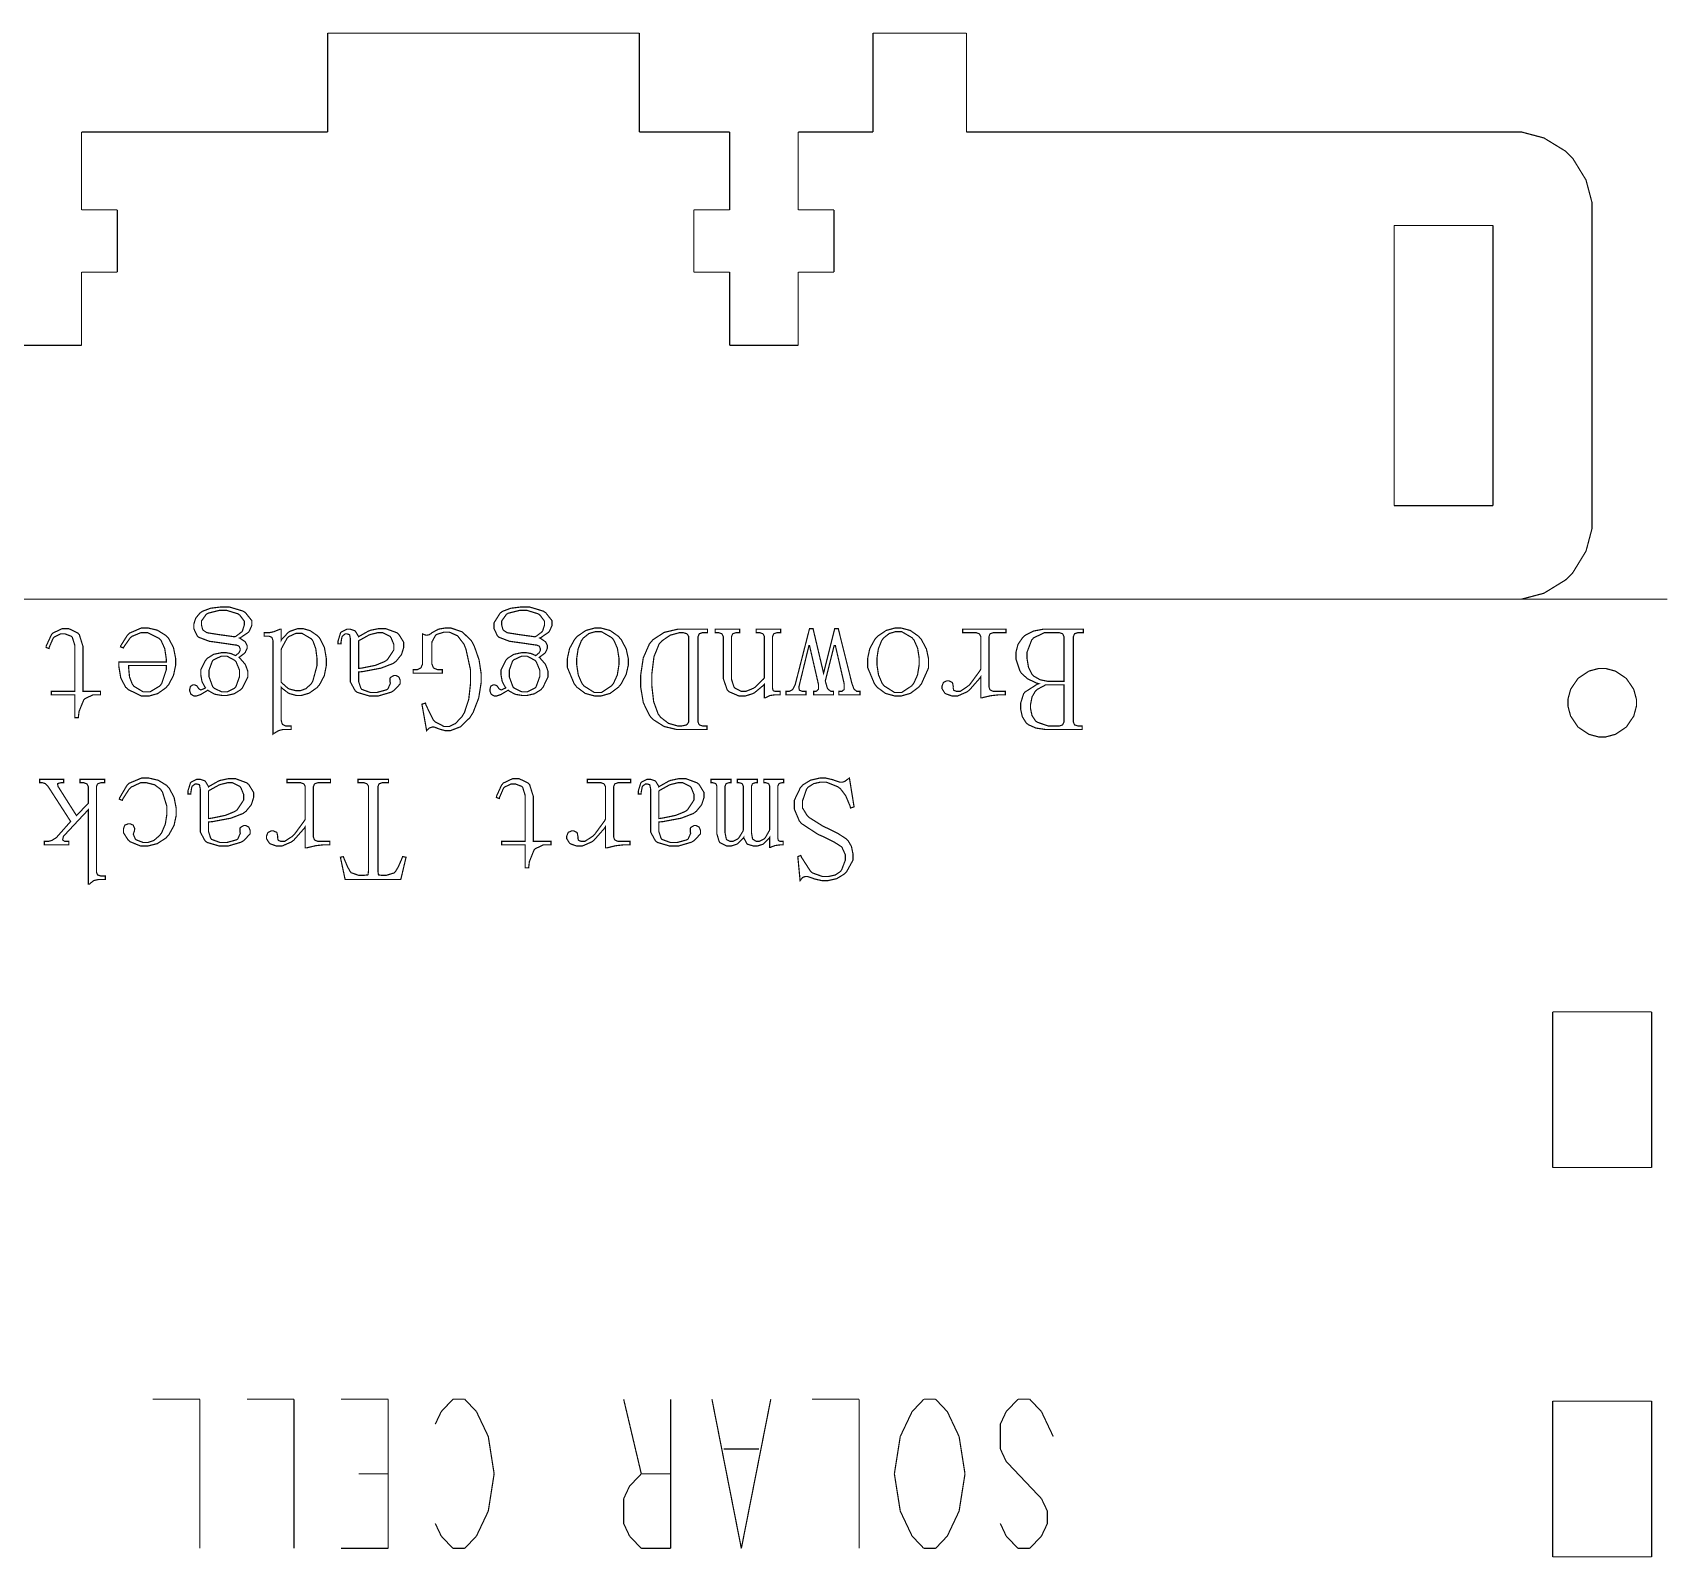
# Model space of a CAD drawing. Extents: x 8 to 23.9, y 9.7 to 18.3.
# Drawn here: x 12.069 to 16.181, y 14.494 to 18.349 of the extents above; entities that cross this region are included whole.
import ezdxf

# ---------------------------------------------------------------- set-up
doc = ezdxf.new("R2010")
doc.units = 0
doc.layers.get('0').update_dxf_attribs({"linetype": 'CONTINUOUS'})

msp = doc.modelspace()

# ---------------------------------------------------------------- linework, layer by layer
at = {"color": 0, "const_width": 0.003}
for points in [[(12.8152, 18.0976), (12.8152, 18.3476)], [(12.8152, 18.3476), (13.6026, 18.3476)], [(13.6026, 18.0976), (13.6026, 18.3476)], [(14.1932, 18.0976), (14.1932, 18.3476)], [(14.1932, 18.3476), (14.4294, 18.3476)], [(14.4294, 18.0976), (14.4294, 18.3476)], [(12.1932, 18.0976), (12.1932, 17.9008)], [(12.8152, 18.0976), (12.1932, 18.0976)], [(13.831, 18.0976), (13.6026, 18.0976)], [(13.831, 18.0976), (13.831, 17.9008)], [(14.0042, 18.0976), (14.0042, 17.9008)], [(14.1932, 18.0976), (14.0042, 18.0976)], [(15.8133, 18.0976), (14.4294, 18.0976)], [(16.0101, 17.9008), (16.0101, 17.9196), (15.995, 17.9763), (15.9617, 18.0307), (15.9524, 18.04), (15.9432, 18.0492), (15.8886, 18.0826), (15.8321, 18.0976), (15.8132, 18.0976)], [(12.1932, 17.9008), (12.2838, 17.9008)], [(12.2838, 17.9008), (12.2838, 17.7433)], [(13.7404, 17.9008), (13.7404, 17.7433)], [(13.831, 17.9008), (13.7404, 17.9008)], [(14.0947, 17.9008), (14.0042, 17.9008)], [(14.0947, 17.9008), (14.0947, 17.7433)], [(16.0101, 17.1133), (16.0101, 17.9008)], [(15.5101, 17.1528), (15.5101, 17.8614)], [(15.7601, 17.8614), (15.5101, 17.8614)], [(15.7601, 17.1528), (15.7601, 17.8614)], [(12.1932, 17.7433), (12.1932, 17.5583)], [(12.1932, 17.7433), (12.2838, 17.7433)], [(13.831, 17.7433), (13.7404, 17.7433)], [(13.831, 17.7433), (13.831, 17.5583)], [(14.0042, 17.7433), (14.0042, 17.5583)], [(14.0947, 17.7433), (14.0042, 17.7433)], [(12.02, 17.5583), (12.1932, 17.5583)], [(14.0042, 17.5583), (13.831, 17.5583)], [(15.5101, 17.1528), (15.7601, 17.1528)], [(15.8133, 16.9165), (15.8321, 16.9165), (15.8886, 16.9315), (15.9432, 16.965), (15.9525, 16.9742), (15.9617, 16.9835), (15.9951, 17.0381), (16.0101, 17.0946), (16.0101, 17.1133)], [(16.2003, 16.9165), (9.5861, 16.9165)], [(15.911, 15.8732), (15.911, 15.4796)], [(16.161, 15.8732), (15.911, 15.8732)], [(16.161, 15.8732), (16.161, 15.4796)], [(15.911, 15.4796), (16.161, 15.4796)], [(15.911, 14.4953), (15.911, 14.889)], [(16.161, 14.889), (15.911, 14.889)], [(16.161, 14.4953), (16.161, 14.889)], [(15.911, 14.4953), (16.161, 14.4953)]]:
    msp.add_lwpolyline(points, dxfattribs=at)
at = {"color": 250, "const_width": 0.003}
for points in [[(12.5472, 16.8058), (12.5446, 16.8061), (12.5218, 16.8093), (12.5199, 16.8096), (12.5161, 16.81), (12.4889, 16.8204), (12.4872, 16.8221), (12.4855, 16.8236), (12.4768, 16.8419), (12.4768, 16.8479), (12.4768, 16.8531), (12.4814, 16.8681), (12.4923, 16.8814), (12.4954, 16.8835), (12.4984, 16.8858), (12.5193, 16.8936), (12.5453, 16.8968), (12.5539, 16.8968), (12.5665, 16.8968), (12.6011, 16.8864), (12.6043, 16.8843), (12.6075, 16.8822), (12.6235, 16.8621), (12.6235, 16.8554), (12.6235, 16.8503), (12.6173, 16.8364), (12.6162, 16.8346), (12.6149, 16.8329), (12.5952, 16.8194), (12.5924, 16.8183), (12.5939, 16.8176), (12.6056, 16.8096), (12.6066, 16.8087), (12.6074, 16.8079), (12.6117, 16.7992), (12.6117, 16.7961), (12.6117, 16.7924), (12.6067, 16.7818), (12.6057, 16.7806), (12.6048, 16.7796), (12.5924, 16.7703), (12.591, 16.7694), (12.5924, 16.7683), (12.6054, 16.7535), (12.6066, 16.7517), (12.6076, 16.75), (12.6132, 16.7346), (12.6132, 16.7294), (12.6132, 16.7197), (12.6002, 16.6931), (12.5976, 16.6903), (12.595, 16.6874), (12.5789, 16.6774), (12.5602, 16.6731), (12.5539, 16.6731), (12.5482, 16.6731), (12.5328, 16.6756), (12.5309, 16.6761), (12.529, 16.6765), (12.5136, 16.6853), (12.5124, 16.6865), (12.5106, 16.6853), (12.4952, 16.6761), (12.4939, 16.6754), (12.4926, 16.6749), (12.483, 16.6717), (12.4798, 16.6717), (12.4772, 16.6717), (12.4699, 16.676), (12.4695, 16.6768), (12.469, 16.6778), (12.4665, 16.6843), (12.4665, 16.6865), (12.4665, 16.6889), (12.4683, 16.6956), (12.4687, 16.6961), (12.4691, 16.6968), (12.4749, 16.6999), (12.4768, 16.6999), (12.4787, 16.6999), (12.4838, 16.6979), (12.4843, 16.6976), (12.4847, 16.6972), (12.4884, 16.6917), (12.4887, 16.691), (12.4889, 16.6903), (12.4945, 16.6871), (12.4954, 16.6872), (12.4962, 16.6874), (12.5055, 16.6917), (12.5065, 16.6924), (12.5055, 16.6935), (12.4981, 16.7069), (12.4976, 16.7088), (12.4971, 16.7104), (12.4946, 16.7247), (12.4946, 16.7294), (12.4946, 16.7382), (12.5063, 16.7614), (12.5087, 16.7643), (12.5111, 16.7671), (12.527, 16.7771), (12.5472, 16.7813), (12.5539, 16.7813), (12.558, 16.7813), (12.569, 16.7794), (12.5703, 16.779), (12.5715, 16.7787), (12.5813, 16.7744), (12.5821, 16.7739), (12.5831, 16.7744), (12.5904, 16.7806), (12.591, 16.7813), (12.5915, 16.7821), (12.594, 16.7871), (12.594, 16.7888), (12.594, 16.791), (12.5915, 16.7971), (12.591, 16.7976), (12.5904, 16.7981), (12.5842, 16.8006), (12.5821, 16.8006), (12.5788, 16.8011), (12.5497, 16.8054), (12.5472, 16.8058)], [(13.3059, 16.8058), (13.3033, 16.8061), (13.2805, 16.8093), (13.2785, 16.8096), (13.2748, 16.81), (13.2476, 16.8204), (13.2459, 16.8221), (13.2442, 16.8236), (13.2356, 16.8419), (13.2356, 16.8479), (13.2356, 16.8569), (13.251, 16.8814), (13.2541, 16.8835), (13.2571, 16.8858), (13.2779, 16.8936), (13.3039, 16.8968), (13.3126, 16.8968), (13.3252, 16.8968), (13.3597, 16.8864), (13.363, 16.8843), (13.3662, 16.8822), (13.3822, 16.8621), (13.3822, 16.8554), (13.3822, 16.8503), (13.376, 16.8364), (13.3748, 16.8346), (13.3736, 16.8329), (13.3538, 16.8194), (13.3511, 16.8183), (13.3526, 16.8176), (13.3644, 16.8096), (13.3652, 16.8087), (13.366, 16.8079), (13.3704, 16.7992), (13.3704, 16.7961), (13.3704, 16.7924), (13.3655, 16.7818), (13.3645, 16.7806), (13.3635, 16.7796), (13.3511, 16.7703), (13.3497, 16.7694), (13.3511, 16.7683), (13.3641, 16.7535), (13.3652, 16.7517), (13.3663, 16.75), (13.3718, 16.7346), (13.3718, 16.7294), (13.3718, 16.7197), (13.3589, 16.6931), (13.3563, 16.6903), (13.3537, 16.6874), (13.3376, 16.6774), (13.3188, 16.6731), (13.3126, 16.6731), (13.3069, 16.6731), (13.2914, 16.6756), (13.2896, 16.6761), (13.2878, 16.6765), (13.2723, 16.6853), (13.2711, 16.6865), (13.2694, 16.6853), (13.2539, 16.6761), (13.2526, 16.6754), (13.2513, 16.6749), (13.2416, 16.6717), (13.2385, 16.6717), (13.2359, 16.6717), (13.2286, 16.676), (13.2281, 16.6768), (13.2277, 16.6778), (13.2252, 16.6843), (13.2252, 16.6865), (13.2252, 16.6889), (13.227, 16.6956), (13.2274, 16.6961), (13.2278, 16.6968), (13.2336, 16.6999), (13.2356, 16.6999), (13.2374, 16.6999), (13.2425, 16.6979), (13.2429, 16.6976), (13.2434, 16.6972), (13.2471, 16.6917), (13.2474, 16.691), (13.2476, 16.6903), (13.2532, 16.6871), (13.2541, 16.6872), (13.2549, 16.6874), (13.2642, 16.6917), (13.2652, 16.6924), (13.2642, 16.6935), (13.2568, 16.7069), (13.2563, 16.7088), (13.2558, 16.7104), (13.2533, 16.7247), (13.2533, 16.7294), (13.2533, 16.7382), (13.265, 16.7614), (13.2674, 16.7643), (13.2698, 16.7671), (13.2857, 16.7771), (13.3059, 16.7813), (13.3126, 16.7813), (13.3167, 16.7813), (13.3277, 16.7794), (13.3289, 16.779), (13.3301, 16.7787), (13.34, 16.7744), (13.3408, 16.7739), (13.3417, 16.7744), (13.3491, 16.7806), (13.3497, 16.7813), (13.3502, 16.7821), (13.3527, 16.7871), (13.3527, 16.7888), (13.3527, 16.791), (13.3502, 16.7971), (13.3497, 16.7976), (13.3491, 16.7981), (13.3428, 16.8006), (13.3408, 16.8006), (13.3375, 16.8011), (13.3085, 16.8054), (13.3059, 16.8058)], [(12.5436, 16.8265), (12.5465, 16.8261), (12.5774, 16.8218), (12.5806, 16.8214), (12.5828, 16.8224), (12.5982, 16.834), (12.5991, 16.8354), (12.5999, 16.8368), (12.6043, 16.8508), (12.6043, 16.8554), (12.6043, 16.861), (12.5932, 16.876), (12.591, 16.8776), (12.5887, 16.8794), (12.5604, 16.8881), (12.5509, 16.8881), (12.5409, 16.8881), (12.5133, 16.8812), (12.5109, 16.8799), (12.5084, 16.8785), (12.4962, 16.8613), (12.4962, 16.8554), (12.4962, 16.8514), (12.4991, 16.8401), (12.4998, 16.839), (12.5004, 16.8381), (12.5097, 16.8319), (12.5109, 16.8317), (12.5133, 16.8312), (12.5406, 16.8269), (12.5436, 16.8265)], [(13.3023, 16.8265), (13.3052, 16.8261), (13.336, 16.8218), (13.3393, 16.8214), (13.3415, 16.8224), (13.3569, 16.834), (13.3578, 16.8354), (13.3586, 16.8368), (13.363, 16.8508), (13.363, 16.8554), (13.363, 16.861), (13.3518, 16.876), (13.3497, 16.8776), (13.3474, 16.8794), (13.3191, 16.8881), (13.3096, 16.8881), (13.2996, 16.8881), (13.2721, 16.8812), (13.2696, 16.8799), (13.2671, 16.8785), (13.2548, 16.8613), (13.2548, 16.8554), (13.2548, 16.8514), (13.2579, 16.8401), (13.2585, 16.839), (13.2591, 16.8381), (13.2684, 16.8319), (13.2696, 16.8317), (13.2721, 16.8312), (13.2993, 16.8269), (13.3023, 16.8265)], [(12.176, 16.6835), (12.176, 16.7932), (12.176, 16.8003), (12.1698, 16.8201), (12.1686, 16.8214), (12.1674, 16.8226), (12.1516, 16.8288), (12.1464, 16.8288), (12.1404, 16.8288), (12.1241, 16.8207), (12.1227, 16.8192), (12.1212, 16.8175), (12.1113, 16.7946), (12.1108, 16.7917), (12.1035, 16.7946), (12.1039, 16.7981), (12.1169, 16.8265), (12.119, 16.8288), (12.121, 16.831), (12.1445, 16.8421), (12.1523, 16.8421), (12.1606, 16.8421), (12.1838, 16.831), (12.1857, 16.8288), (12.1876, 16.8265), (12.1968, 16.7971), (12.1968, 16.7872), (12.1968, 16.6835), (12.2412, 16.6835), (12.2412, 16.6746), (12.2294, 16.6746), (12.2221, 16.6746), (12.2023, 16.6654), (12.2005, 16.6635), (12.1986, 16.6617), (12.1868, 16.6326), (12.1864, 16.6288), (12.1849, 16.6168), (12.176, 16.6168), (12.176, 16.6746), (12.1168, 16.6746), (12.1168, 16.6835), (12.176, 16.6835)], [(12.2872, 16.7576), (12.4072, 16.7576), (12.4072, 16.7661), (12.4033, 16.7919), (12.3942, 16.8118), (12.3916, 16.8147), (12.389, 16.8175), (12.3604, 16.8317), (12.3509, 16.8317), (12.3427, 16.8317), (12.3205, 16.8225), (12.3183, 16.8206), (12.3161, 16.8187), (12.3, 16.7958), (12.299, 16.7932), (12.2916, 16.7961), (12.2923, 16.7989), (12.309, 16.8254), (12.3116, 16.8281), (12.3142, 16.8306), (12.344, 16.8436), (12.3539, 16.8436), (12.3616, 16.8436), (12.3848, 16.8381), (12.4058, 16.825), (12.4094, 16.8214), (12.413, 16.8176), (12.4255, 16.7943), (12.4309, 16.7668), (12.4309, 16.7576), (12.4309, 16.7492), (12.4255, 16.7237), (12.413, 16.7001), (12.4094, 16.6961), (12.4058, 16.6921), (12.3855, 16.6778), (12.364, 16.6717), (12.3568, 16.6717), (12.3446, 16.6717), (12.3114, 16.6878), (12.3079, 16.691), (12.3044, 16.6942), (12.2923, 16.7172), (12.2872, 16.7475), (12.2872, 16.7576)], [(12.7177, 16.8339), (12.7197, 16.8353), (12.7399, 16.8421), (12.7466, 16.8421), (12.7528, 16.8421), (12.7713, 16.8367), (12.7892, 16.8242), (12.7925, 16.8206), (12.7957, 16.8169), (12.8069, 16.7942), (12.8117, 16.7668), (12.8117, 16.7576), (12.8117, 16.749), (12.8065, 16.7229), (12.7944, 16.7), (12.791, 16.6961), (12.7875, 16.6924), (12.7684, 16.6789), (12.7486, 16.6731), (12.7421, 16.6731), (12.7359, 16.6731), (12.7197, 16.6775), (12.7177, 16.6783), (12.7156, 16.6792), (12.6988, 16.6922), (12.6976, 16.6939), (12.6976, 16.6139), (12.6976, 16.6106), (12.7001, 16.6013), (12.7006, 16.6006), (12.7011, 16.5999), (12.7085, 16.5961), (12.711, 16.5961), (12.7229, 16.5961), (12.7229, 16.5872), (12.7065, 16.5872), (12.7028, 16.5872), (12.6929, 16.5847), (12.6917, 16.5842), (12.6904, 16.5838), (12.6781, 16.5764), (12.6769, 16.5753), (12.6769, 16.8096), (12.6769, 16.8121), (12.6744, 16.8194), (12.6739, 16.8199), (12.6734, 16.8204), (12.6672, 16.8229), (12.6651, 16.8229), (12.6546, 16.8229), (12.6546, 16.8317), (12.6636, 16.8317), (12.6671, 16.8317), (12.6763, 16.8336), (12.6777, 16.8339), (12.679, 16.8343), (12.6932, 16.8399), (12.6947, 16.8406), (12.6976, 16.8406), (12.6976, 16.8124), (12.6988, 16.8147), (12.7156, 16.8325), (12.7177, 16.8339)], [(12.6976, 16.7888), (12.6976, 16.7072), (12.6988, 16.7053), (12.7149, 16.6911), (12.7169, 16.6903), (12.7189, 16.6893), (12.7351, 16.685), (12.7406, 16.685), (12.7456, 16.685), (12.7604, 16.6903), (12.7733, 16.7024), (12.7754, 16.7057), (12.7775, 16.7092), (12.788, 16.7478), (12.788, 16.7606), (12.788, 16.7683), (12.785, 16.7915), (12.7781, 16.8103), (12.7762, 16.8132), (12.7741, 16.816), (12.7501, 16.8303), (12.7421, 16.8303), (12.7352, 16.8303), (12.7166, 16.8217), (12.7147, 16.8199), (12.7128, 16.8182), (12.6986, 16.7922), (12.6976, 16.7888)], [(12.9207, 16.8368), (12.9227, 16.8378), (12.944, 16.8421), (12.9511, 16.8421), (12.9614, 16.8421), (12.99, 16.8317), (12.9925, 16.8294), (12.995, 16.8274), (13.0074, 16.8074), (13.0074, 16.8006), (13.0074, 16.7946), (13.0016, 16.7764), (12.9882, 16.7597), (12.9844, 16.7569), (12.9805, 16.754), (12.9501, 16.7422), (12.9046, 16.7336), (12.8933, 16.7324), (12.8933, 16.7147), (12.8933, 16.7086), (12.8988, 16.6918), (12.8999, 16.6903), (12.901, 16.6886), (12.923, 16.6806), (12.9303, 16.6806), (12.9391, 16.6806), (12.9641, 16.6874), (12.9658, 16.6887), (12.9676, 16.69), (12.9738, 16.7043), (12.9733, 16.7057), (12.9728, 16.7067), (12.9728, 16.7165), (12.9733, 16.7175), (12.9738, 16.7186), (12.9823, 16.7235), (12.9851, 16.7235), (12.9875, 16.7235), (12.9941, 16.7206), (12.9947, 16.7199), (12.9953, 16.7193), (12.9985, 16.7114), (12.9985, 16.7088), (12.9985, 16.7024), (12.9824, 16.6856), (12.9792, 16.6835), (12.976, 16.6815), (12.9428, 16.6717), (12.9318, 16.6717), (12.9206, 16.6717), (12.8898, 16.681), (12.8873, 16.6828), (12.8848, 16.6847), (12.8725, 16.7072), (12.8725, 16.7147), (12.8725, 16.8124), (12.8725, 16.816), (12.8707, 16.8261), (12.8703, 16.8265), (12.87, 16.8269), (12.8641, 16.8288), (12.8621, 16.8288), (12.8595, 16.8288), (12.8523, 16.8232), (12.8518, 16.8221), (12.8512, 16.821), (12.8488, 16.8079), (12.8488, 16.8036), (12.8414, 16.8036), (12.8414, 16.8108), (12.8475, 16.8311), (12.8488, 16.8325), (12.85, 16.8339), (12.8635, 16.8406), (12.8681, 16.8406), (12.8721, 16.8406), (12.8834, 16.8368), (12.8843, 16.8361), (12.8853, 16.8354), (12.8927, 16.8231), (12.8933, 16.8214), (12.8957, 16.8231), (12.9186, 16.8361), (12.9207, 16.8368)], [(12.9629, 16.7614), (12.9661, 16.7636), (12.9822, 16.7881), (12.9822, 16.7961), (12.9822, 16.8024), (12.9754, 16.8187), (12.974, 16.8206), (12.9727, 16.8225), (12.9542, 16.8317), (12.9481, 16.8317), (12.9414, 16.8317), (12.9236, 16.8274), (12.9214, 16.8265), (12.9192, 16.8257), (12.8957, 16.8126), (12.8933, 16.811), (12.8933, 16.7413), (12.9016, 16.7424), (12.9358, 16.7493), (12.9596, 16.759), (12.9629, 16.7614)], [(13.0844, 16.6086), (13.0866, 16.6064), (13.1094, 16.5946), (13.117, 16.5946), (13.1223, 16.5946), (13.1382, 16.6022), (13.1547, 16.62), (13.1578, 16.625), (13.1608, 16.6301), (13.1716, 16.6633), (13.1762, 16.704), (13.1762, 16.7175), (13.1762, 16.7372), (13.1646, 16.79), (13.1622, 16.7961), (13.1598, 16.8024), (13.1434, 16.8239), (13.1225, 16.8332), (13.1156, 16.8332), (13.1091, 16.8332), (13.0912, 16.8276), (13.0896, 16.8265), (13.0879, 16.8254), (13.0787, 16.8087), (13.0785, 16.8065), (13.0785, 16.7561), (13.0785, 16.7528), (13.0821, 16.7436), (13.0829, 16.7428), (13.0836, 16.7421), (13.093, 16.7383), (13.0962, 16.7383), (13.1051, 16.7383), (13.1051, 16.7294), (13.0311, 16.7294), (13.0311, 16.7383), (13.0385, 16.7383), (13.0414, 16.7383), (13.0495, 16.7421), (13.0503, 16.7428), (13.051, 16.7436), (13.0548, 16.7518), (13.0548, 16.7546), (13.0548, 16.8288), (13.0553, 16.8285), (13.0596, 16.8267), (13.0599, 16.8265), (13.0603, 16.8264), (13.0639, 16.8257), (13.0652, 16.8257), (13.0666, 16.8257), (13.0705, 16.8264), (13.071, 16.8265), (13.0715, 16.8267), (13.0765, 16.8297), (13.077, 16.8303), (13.0784, 16.8315), (13.0939, 16.8401), (13.0955, 16.8406), (13.0971, 16.8411), (13.112, 16.8436), (13.117, 16.8436), (13.1266, 16.8436), (13.1555, 16.8338), (13.1787, 16.8108), (13.1822, 16.8043), (13.1856, 16.7978), (13.1977, 16.7631), (13.2029, 16.7289), (13.2029, 16.7175), (13.2029, 16.7049), (13.1968, 16.6667), (13.1826, 16.63), (13.1785, 16.6235), (13.1744, 16.6169), (13.1509, 16.594), (13.1254, 16.5842), (13.117, 16.5842), (13.1118, 16.5842), (13.0982, 16.5879), (13.0962, 16.5886), (13.0942, 16.5894), (13.0846, 16.5932), (13.0814, 16.5932), (13.0792, 16.5932), (13.0732, 16.5912), (13.0725, 16.591), (13.0718, 16.5906), (13.0657, 16.585), (13.0652, 16.5842), (13.0533, 16.651), (13.0622, 16.6539), (13.0636, 16.6487), (13.0821, 16.6111), (13.0844, 16.6086)], [(13.4415, 16.6983), (13.438, 16.7028), (13.4208, 16.7439), (13.4208, 16.7576), (13.4208, 16.7661), (13.4263, 16.7915), (13.4392, 16.815), (13.443, 16.8192), (13.4467, 16.8232), (13.4678, 16.8375), (13.4903, 16.8436), (13.4978, 16.8436), (13.5055, 16.8436), (13.5288, 16.8374), (13.5498, 16.8226), (13.5534, 16.8183), (13.557, 16.8142), (13.5695, 16.7906), (13.5749, 16.7658), (13.5749, 16.7576), (13.5749, 16.7499), (13.5695, 16.7265), (13.557, 16.7028), (13.5534, 16.6983), (13.5498, 16.6939), (13.5288, 16.6783), (13.5055, 16.6717), (13.4978, 16.6717), (13.4899, 16.6717), (13.466, 16.6783), (13.445, 16.6939), (13.4415, 16.6983)], [(13.5349, 16.7006), (13.5376, 16.7039), (13.5471, 16.7251), (13.5512, 16.7507), (13.5512, 16.7592), (13.5512, 16.7675), (13.5472, 16.7926), (13.5382, 16.8131), (13.5356, 16.8161), (13.533, 16.8192), (13.5066, 16.8346), (13.4978, 16.8346), (13.4922, 16.8346), (13.4754, 16.8297), (13.4609, 16.8181), (13.4586, 16.8147), (13.4562, 16.8114), (13.448, 16.7908), (13.4445, 16.7671), (13.4445, 16.7592), (13.4445, 16.7507), (13.4483, 16.7251), (13.4575, 16.7039), (13.4601, 16.7006), (13.4626, 16.6972), (13.489, 16.6806), (13.4978, 16.6806), (13.5071, 16.6806), (13.5321, 16.6972), (13.5349, 16.7006)], [(13.7512, 16.8199), (13.7512, 16.6079), (13.7512, 16.6057), (13.7537, 16.5996), (13.7542, 16.599), (13.7547, 16.5985), (13.762, 16.5961), (13.7645, 16.5961), (13.7735, 16.5961), (13.7735, 16.5872), (13.7068, 16.5872), (13.6964, 16.5872), (13.6654, 16.5946), (13.638, 16.6119), (13.6334, 16.6168), (13.6288, 16.6218), (13.6128, 16.6547), (13.606, 16.6951), (13.606, 16.7088), (13.606, 16.7235), (13.6126, 16.7679), (13.6282, 16.8035), (13.6327, 16.8087), (13.6371, 16.814), (13.6656, 16.8326), (13.6998, 16.8406), (13.7112, 16.8406), (13.7749, 16.8406), (13.7749, 16.8317), (13.7645, 16.8317), (13.7619, 16.8317), (13.7547, 16.8293), (13.7542, 16.8288), (13.7537, 16.8282), (13.7512, 16.8219), (13.7512, 16.8199)], [(13.6564, 16.8072), (13.6527, 16.8032), (13.6397, 16.7711), (13.6342, 16.7265), (13.6342, 16.7117), (13.6342, 16.6982), (13.6389, 16.6575), (13.6502, 16.6264), (13.6534, 16.6221), (13.6566, 16.6178), (13.6764, 16.6026), (13.6992, 16.5961), (13.7068, 16.5961), (13.7106, 16.5961), (13.7215, 16.5985), (13.7223, 16.599), (13.7232, 16.5996), (13.7275, 16.6058), (13.7275, 16.6079), (13.7275, 16.8199), (13.7275, 16.8221), (13.7238, 16.8282), (13.7231, 16.8288), (13.7223, 16.8293), (13.714, 16.8317), (13.7112, 16.8317), (13.7037, 16.8317), (13.6812, 16.8256), (13.66, 16.8113), (13.6564, 16.8072)], [(13.8979, 16.8406), (13.9601, 16.8406), (13.9601, 16.8317), (13.9528, 16.8317), (13.9501, 16.8317), (13.9429, 16.8293), (13.9425, 16.8288), (13.9419, 16.8282), (13.9394, 16.8219), (13.9394, 16.8199), (13.9394, 16.6924), (13.9394, 16.6907), (13.9407, 16.6861), (13.941, 16.6858), (13.9411, 16.6854), (13.9454, 16.6835), (13.9468, 16.6835), (13.9586, 16.6835), (13.9586, 16.6746), (13.9483, 16.6746), (13.9447, 16.6746), (13.9353, 16.6733), (13.9343, 16.6731), (13.9331, 16.6729), (13.9226, 16.6679), (13.9217, 16.6672), (13.9188, 16.6672), (13.9188, 16.7014), (13.9164, 16.6989), (13.8942, 16.6803), (13.8921, 16.679), (13.8897, 16.6778), (13.8703, 16.6717), (13.8638, 16.6717), (13.8545, 16.6717), (13.8288, 16.6828), (13.8268, 16.685), (13.8248, 16.6872), (13.8149, 16.7156), (13.8149, 16.725), (13.8149, 16.8199), (13.8149, 16.8221), (13.8118, 16.8282), (13.8112, 16.8288), (13.8105, 16.8293), (13.8038, 16.8317), (13.8016, 16.8317), (13.7942, 16.8317), (13.7942, 16.8406), (13.8564, 16.8406), (13.8564, 16.8317), (13.849, 16.8317), (13.8464, 16.8317), (13.8391, 16.8293), (13.8387, 16.8288), (13.8382, 16.8282), (13.8357, 16.8219), (13.8357, 16.8199), (13.8357, 16.7206), (13.8357, 16.7138), (13.8418, 16.6947), (13.8431, 16.6932), (13.8443, 16.6915), (13.8601, 16.6835), (13.8653, 16.6835), (13.8722, 16.6835), (13.8904, 16.691), (13.8928, 16.6924), (13.8951, 16.6939), (13.9167, 16.7149), (13.9188, 16.7175), (13.9188, 16.8199), (13.9188, 16.8221), (13.9156, 16.8282), (13.915, 16.8288), (13.9143, 16.8293), (13.9076, 16.8317), (13.9054, 16.8317), (13.8979, 16.8317), (13.8979, 16.8406)], [(14.0239, 16.6835), (14.0239, 16.6746), (13.9735, 16.6746), (13.9735, 16.6835), (13.9794, 16.6835), (13.9821, 16.6835), (13.989, 16.6872), (13.9899, 16.6881), (13.9906, 16.6887), (13.9968, 16.7011), (13.9972, 16.7028), (14.0328, 16.8421), (14.0417, 16.8421), (14.0683, 16.7294), (14.0965, 16.8421), (14.1054, 16.8421), (14.1394, 16.7057), (14.1397, 16.704), (14.1447, 16.6904), (14.1454, 16.6894), (14.1461, 16.6885), (14.1522, 16.6835), (14.1543, 16.6835), (14.1603, 16.6835), (14.1603, 16.6746), (14.1069, 16.6746), (14.1069, 16.6835), (14.1128, 16.6835), (14.1146, 16.6835), (14.12, 16.6879), (14.1203, 16.6887), (14.1204, 16.6896), (14.1204, 16.7012), (14.1203, 16.7028), (14.0981, 16.7992), (14.095, 16.7992), (14.0728, 16.7101), (14.0731, 16.7081), (14.0779, 16.6914), (14.0787, 16.6903), (14.0794, 16.6892), (14.0867, 16.6835), (14.089, 16.6835), (14.0935, 16.6835), (14.0935, 16.6746), (14.0432, 16.6746), (14.0432, 16.6835), (14.0476, 16.6835), (14.0494, 16.6835), (14.0547, 16.6879), (14.055, 16.6887), (14.0553, 16.6896), (14.0553, 16.7012), (14.055, 16.7028), (14.0328, 16.7992), (14.0313, 16.7992), (14.0061, 16.6954), (14.0058, 16.6944), (14.0071, 16.6869), (14.0076, 16.6865), (14.0081, 16.686), (14.0144, 16.6835), (14.0165, 16.6835), (14.0239, 16.6835)], [(14.2003, 16.6983), (14.1968, 16.7028), (14.1796, 16.7439), (14.1796, 16.7576), (14.1796, 16.7661), (14.185, 16.7915), (14.1979, 16.815), (14.2017, 16.8192), (14.2054, 16.8232), (14.2265, 16.8375), (14.249, 16.8436), (14.2565, 16.8436), (14.2642, 16.8436), (14.2875, 16.8374), (14.3085, 16.8226), (14.3121, 16.8183), (14.3157, 16.8142), (14.3282, 16.7906), (14.3336, 16.7658), (14.3336, 16.7576), (14.3336, 16.7428), (14.3157, 16.7028), (14.3121, 16.6983), (14.3085, 16.6939), (14.2875, 16.6783), (14.2642, 16.6717), (14.2565, 16.6717), (14.2485, 16.6717), (14.2247, 16.6783), (14.2036, 16.6939), (14.2003, 16.6983)], [(14.2936, 16.7006), (14.2962, 16.7039), (14.3058, 16.7251), (14.3099, 16.7507), (14.3099, 16.7592), (14.3099, 16.7675), (14.306, 16.7926), (14.2969, 16.8131), (14.2943, 16.8161), (14.2917, 16.8192), (14.2653, 16.8346), (14.2565, 16.8346), (14.2508, 16.8346), (14.2342, 16.8297), (14.2196, 16.8181), (14.2172, 16.8147), (14.2149, 16.8114), (14.2067, 16.7908), (14.2032, 16.7671), (14.2032, 16.7592), (14.2032, 16.7507), (14.2071, 16.7251), (14.2163, 16.7039), (14.2188, 16.7006), (14.2214, 16.6972), (14.2478, 16.6806), (14.2565, 16.6806), (14.2657, 16.6806), (14.2908, 16.6972), (14.2936, 16.7006)], [(14.4656, 16.6672), (14.4656, 16.7206), (14.4631, 16.7167), (14.4365, 16.6864), (14.4336, 16.6843), (14.4308, 16.6822), (14.4068, 16.6717), (14.3987, 16.6717), (14.3931, 16.6717), (14.3772, 16.6772), (14.3758, 16.6783), (14.3744, 16.6794), (14.3676, 16.6903), (14.3676, 16.6939), (14.3676, 16.6968), (14.3708, 16.705), (14.3714, 16.7057), (14.3721, 16.7065), (14.3799, 16.7101), (14.3825, 16.7101), (14.3853, 16.7101), (14.3929, 16.7065), (14.3936, 16.7057), (14.3942, 16.705), (14.3961, 16.6951), (14.3958, 16.6939), (14.3958, 16.6919), (14.3971, 16.6869), (14.3974, 16.6865), (14.3976, 16.686), (14.404, 16.6835), (14.4063, 16.6835), (14.4135, 16.6835), (14.4322, 16.696), (14.4351, 16.6983), (14.4379, 16.7008), (14.4633, 16.7354), (14.4656, 16.7399), (14.4656, 16.8199), (14.4656, 16.8221), (14.4624, 16.8282), (14.4618, 16.8288), (14.4611, 16.8293), (14.4543, 16.8317), (14.4521, 16.8317), (14.4196, 16.8317), (14.4196, 16.8406), (14.5293, 16.8406), (14.5293, 16.8317), (14.4996, 16.8317), (14.4969, 16.8317), (14.4897, 16.8293), (14.4892, 16.8288), (14.4887, 16.8282), (14.4863, 16.8219), (14.4863, 16.8199), (14.4863, 16.6968), (14.4863, 16.6944), (14.4887, 16.6879), (14.4892, 16.6872), (14.4897, 16.6867), (14.4971, 16.6835), (14.4996, 16.6835), (14.5278, 16.6835), (14.5278, 16.6746), (14.5158, 16.6746), (14.5097, 16.6746), (14.4938, 16.6728), (14.4914, 16.6724), (14.489, 16.6721), (14.4711, 16.6678), (14.4699, 16.6672), (14.4656, 16.6672)], [(14.6314, 16.8406), (14.7249, 16.8406), (14.7249, 16.8317), (14.7129, 16.8317), (14.7103, 16.8317), (14.7031, 16.8293), (14.7026, 16.8288), (14.7021, 16.8282), (14.6996, 16.8219), (14.6996, 16.8199), (14.6996, 16.6079), (14.6996, 16.6057), (14.7021, 16.5996), (14.7026, 16.599), (14.7031, 16.5985), (14.7104, 16.5961), (14.7129, 16.5961), (14.7219, 16.5961), (14.7219, 16.5872), (14.636, 16.5872), (14.6282, 16.5872), (14.6049, 16.5907), (14.5861, 16.599), (14.5833, 16.6013), (14.5804, 16.6036), (14.5706, 16.6193), (14.5663, 16.6386), (14.5663, 16.645), (14.5663, 16.6535), (14.5736, 16.6768), (14.5751, 16.679), (14.5767, 16.6813), (14.6075, 16.7011), (14.6122, 16.7028), (14.6065, 16.7044), (14.5836, 16.7154), (14.5682, 16.7292), (14.5663, 16.7324), (14.5643, 16.7357), (14.5544, 16.7654), (14.5544, 16.7754), (14.5544, 16.7821), (14.5596, 16.8021), (14.5717, 16.8199), (14.5751, 16.8229), (14.5786, 16.8258), (14.5996, 16.8361), (14.6235, 16.8406), (14.6314, 16.8406)], [(14.6625, 16.8317), (14.636, 16.8317), (14.6261, 16.8317), (14.599, 16.8187), (14.5967, 16.8161), (14.5943, 16.8136), (14.5826, 16.7828), (14.5826, 16.7725), (14.5826, 16.7654), (14.5862, 16.7442), (14.5949, 16.7269), (14.5974, 16.7243), (14.5999, 16.7217), (14.6158, 16.7126), (14.6353, 16.7088), (14.6418, 16.7088), (14.6758, 16.7088), (14.6758, 16.8199), (14.6758, 16.8221), (14.6729, 16.8282), (14.6722, 16.8288), (14.6717, 16.8293), (14.6647, 16.8317), (14.6625, 16.8317)], [(12.4072, 16.7488), (12.3123, 16.7488), (12.3121, 16.7433), (12.3144, 16.72), (12.3213, 16.7019), (12.3235, 16.6992), (12.3255, 16.6963), (12.349, 16.6821), (12.3568, 16.6821), (12.3659, 16.6821), (12.3907, 16.6969), (12.3931, 16.6999), (12.3955, 16.7028), (12.4072, 16.7374), (12.4072, 16.7488)], [(12.5813, 16.6932), (12.5831, 16.695), (12.5924, 16.7208), (12.5924, 16.7294), (12.5924, 16.7371), (12.5838, 16.7578), (12.5821, 16.7599), (12.5803, 16.7619), (12.5605, 16.7725), (12.5539, 16.7725), (12.5467, 16.7725), (12.5266, 16.7632), (12.525, 16.7614), (12.5234, 16.7594), (12.5153, 16.7369), (12.5153, 16.7294), (12.5153, 16.7204), (12.5246, 16.695), (12.5265, 16.6932), (12.5283, 16.6913), (12.5475, 16.6821), (12.5539, 16.6821), (12.5608, 16.6821), (12.5794, 16.6913), (12.5813, 16.6932)], [(13.34, 16.6932), (13.3418, 16.695), (13.3511, 16.7208), (13.3511, 16.7294), (13.3511, 16.7371), (13.3424, 16.7578), (13.3408, 16.7599), (13.339, 16.7619), (13.3192, 16.7725), (13.3126, 16.7725), (13.3054, 16.7725), (13.2853, 16.7632), (13.2837, 16.7614), (13.2821, 16.7594), (13.274, 16.7369), (13.274, 16.7294), (13.274, 16.7204), (13.2833, 16.695), (13.2852, 16.6932), (13.287, 16.6913), (13.3062, 16.6821), (13.3126, 16.6821), (13.3194, 16.6821), (13.3381, 16.6913), (13.34, 16.6932)], [(14.6063, 16.6865), (14.6037, 16.6843), (14.5951, 16.6694), (14.5914, 16.6511), (14.5914, 16.645), (14.5914, 16.6393), (14.5951, 16.6222), (14.6037, 16.609), (14.6063, 16.6071), (14.6087, 16.6053), (14.6357, 16.5961), (14.6449, 16.5961), (14.6625, 16.5961), (14.665, 16.5961), (14.6717, 16.5985), (14.6722, 16.599), (14.6729, 16.5996), (14.6758, 16.6058), (14.6758, 16.6079), (14.6758, 16.6999), (14.6374, 16.6999), (14.6296, 16.6999), (14.6087, 16.6887), (14.6063, 16.6865)], [(12.1301, 16.3144), (12.1656, 16.3546), (12.1093, 16.4419), (12.1086, 16.4429), (12.1018, 16.4499), (12.1012, 16.4501), (12.1005, 16.4506), (12.0949, 16.4524), (12.093, 16.4524), (12.0871, 16.4524), (12.0871, 16.4612), (12.1478, 16.4612), (12.1478, 16.4524), (12.1434, 16.4524), (12.1408, 16.4524), (12.1335, 16.4506), (12.133, 16.4501), (12.1325, 16.4499), (12.1337, 16.4429), (12.1345, 16.4419), (12.1804, 16.3693), (12.2101, 16.4006), (12.2101, 16.4406), (12.2101, 16.4428), (12.207, 16.4489), (12.2064, 16.4494), (12.2058, 16.4499), (12.1989, 16.4524), (12.1967, 16.4524), (12.1893, 16.4524), (12.1893, 16.4612), (12.2516, 16.4612), (12.2516, 16.4524), (12.2441, 16.4524), (12.2415, 16.4524), (12.2343, 16.4499), (12.2338, 16.4494), (12.2333, 16.4489), (12.2308, 16.4426), (12.2308, 16.4406), (12.2308, 16.2286), (12.2308, 16.2264), (12.2333, 16.2203), (12.2338, 16.2197), (12.2343, 16.2192), (12.2416, 16.2168), (12.2441, 16.2168), (12.2531, 16.2168), (12.2531, 16.2078), (12.2398, 16.2078), (12.2358, 16.2078), (12.2253, 16.2054), (12.2242, 16.2049), (12.223, 16.2043), (12.2138, 16.1969), (12.2131, 16.196), (12.2101, 16.196), (12.2101, 16.3842), (12.1478, 16.3175), (12.1473, 16.3165), (12.1455, 16.3085), (12.1457, 16.3079), (12.1458, 16.3074), (12.1507, 16.3042), (12.1523, 16.3042), (12.1612, 16.3042), (12.1612, 16.2953), (12.0989, 16.2953), (12.0989, 16.3042), (12.1064, 16.3042), (12.1092, 16.3042), (12.1163, 16.3061), (12.1175, 16.3064), (12.1185, 16.3068), (12.1291, 16.3135), (12.1301, 16.3144)], [(12.3235, 16.3449), (12.3241, 16.3443), (12.3272, 16.3375), (12.3272, 16.3353), (12.3272, 16.3339), (12.3265, 16.3296), (12.3264, 16.3293), (12.3262, 16.3292), (12.3244, 16.3242), (12.3242, 16.3235), (12.3239, 16.3224), (12.3289, 16.3107), (12.3301, 16.3093), (12.3313, 16.3081), (12.3493, 16.3012), (12.3553, 16.3012), (12.3604, 16.3012), (12.3759, 16.3065), (12.3905, 16.3192), (12.3931, 16.3226), (12.3957, 16.3262), (12.4048, 16.3478), (12.4087, 16.3718), (12.4087, 16.3797), (12.4087, 16.3929), (12.3976, 16.429), (12.3953, 16.4324), (12.3931, 16.4357), (12.3775, 16.4474), (12.3575, 16.4524), (12.3509, 16.4524), (12.3421, 16.4524), (12.3184, 16.4413), (12.316, 16.439), (12.3137, 16.4368), (12.297, 16.4108), (12.2961, 16.4079), (12.2886, 16.4108), (12.2896, 16.4146), (12.3081, 16.4461), (12.3109, 16.4486), (12.3136, 16.4512), (12.3448, 16.4643), (12.3553, 16.4643), (12.3632, 16.4643), (12.3872, 16.4586), (12.4082, 16.4457), (12.4116, 16.4419), (12.415, 16.4382), (12.4271, 16.415), (12.4324, 16.3875), (12.4324, 16.3782), (12.4324, 16.3699), (12.4268, 16.3443), (12.4138, 16.3208), (12.4101, 16.3168), (12.4064, 16.3128), (12.3846, 16.2985), (12.3603, 16.2924), (12.3523, 16.2924), (12.3425, 16.2924), (12.3154, 16.3035), (12.3131, 16.3057), (12.3107, 16.3079), (12.299, 16.3262), (12.299, 16.3324), (12.299, 16.3356), (12.3021, 16.3443), (12.3027, 16.3449), (12.3033, 16.3456), (12.3112, 16.3486), (12.3139, 16.3486), (12.3163, 16.3486), (12.3228, 16.3456), (12.3235, 16.3449)], [(12.5413, 16.4575), (12.5434, 16.4583), (12.5646, 16.4628), (12.5717, 16.4628), (12.582, 16.4628), (12.6106, 16.4522), (12.6131, 16.4501), (12.6156, 16.4481), (12.628, 16.4279), (12.628, 16.4212), (12.628, 16.4151), (12.6222, 16.3969), (12.6088, 16.3804), (12.605, 16.3775), (12.6011, 16.3747), (12.5708, 16.3629), (12.5252, 16.3543), (12.5139, 16.3531), (12.5139, 16.3353), (12.5139, 16.3292), (12.5194, 16.3125), (12.5205, 16.3108), (12.5216, 16.3093), (12.5436, 16.3012), (12.5509, 16.3012), (12.5598, 16.3012), (12.5847, 16.3081), (12.5865, 16.3093), (12.5882, 16.3107), (12.5944, 16.3249), (12.5939, 16.3264), (12.5934, 16.3274), (12.5934, 16.3372), (12.5939, 16.3382), (12.5944, 16.3393), (12.6029, 16.3442), (12.6057, 16.3442), (12.6081, 16.3442), (12.6147, 16.3411), (12.6153, 16.3406), (12.6159, 16.3399), (12.6191, 16.3321), (12.6191, 16.3293), (12.6191, 16.3231), (12.603, 16.3061), (12.5998, 16.3042), (12.5966, 16.3022), (12.5634, 16.2924), (12.5524, 16.2924), (12.5413, 16.2924), (12.5104, 16.3015), (12.5079, 16.3035), (12.5054, 16.3053), (12.4932, 16.3278), (12.4932, 16.3353), (12.4932, 16.4331), (12.4932, 16.4365), (12.4913, 16.4468), (12.4909, 16.4472), (12.4906, 16.4475), (12.4847, 16.4494), (12.4828, 16.4494), (12.4802, 16.4494), (12.4729, 16.4439), (12.4724, 16.4428), (12.4718, 16.4417), (12.4695, 16.4286), (12.4695, 16.4242), (12.462, 16.4242), (12.462, 16.4314), (12.4682, 16.4517), (12.4695, 16.4531), (12.4707, 16.4544), (12.4842, 16.4612), (12.4887, 16.4612), (12.4927, 16.4612), (12.504, 16.4575), (12.505, 16.4568), (12.506, 16.4561), (12.5134, 16.4437), (12.5139, 16.4419), (12.5163, 16.4437), (12.5392, 16.4567), (12.5413, 16.4575)], [(12.5835, 16.3819), (12.5867, 16.3843), (12.6028, 16.4088), (12.6028, 16.4168), (12.6028, 16.4229), (12.596, 16.4393), (12.5946, 16.4413), (12.5933, 16.4431), (12.5748, 16.4524), (12.5687, 16.4524), (12.562, 16.4524), (12.5442, 16.4481), (12.542, 16.4472), (12.5398, 16.4463), (12.5163, 16.4333), (12.5139, 16.4315), (12.5139, 16.3619), (12.5222, 16.3629), (12.5564, 16.3699), (12.5802, 16.3796), (12.5835, 16.3819)], [(12.7584, 16.2879), (12.7584, 16.3412), (12.7559, 16.3372), (12.7293, 16.3071), (12.7265, 16.3049), (12.7236, 16.3028), (12.6997, 16.2924), (12.6917, 16.2924), (12.6859, 16.2924), (12.6701, 16.2979), (12.6687, 16.2989), (12.6674, 16.3001), (12.6606, 16.311), (12.6606, 16.3144), (12.6606, 16.3175), (12.6636, 16.3257), (12.6643, 16.3264), (12.6649, 16.3271), (12.6727, 16.3308), (12.6754, 16.3308), (12.6782, 16.3308), (12.6858, 16.3271), (12.6865, 16.3264), (12.6871, 16.3257), (12.689, 16.3157), (12.6888, 16.3144), (12.6888, 16.3126), (12.6899, 16.3076), (12.6902, 16.3071), (12.6904, 16.3067), (12.6969, 16.3042), (12.6991, 16.3042), (12.7063, 16.3042), (12.7252, 16.3165), (12.728, 16.319), (12.7308, 16.3215), (12.7561, 16.3561), (12.7584, 16.3604), (12.7584, 16.4406), (12.7584, 16.4428), (12.7553, 16.4489), (12.7547, 16.4494), (12.7541, 16.4499), (12.7472, 16.4524), (12.745, 16.4524), (12.7125, 16.4524), (12.7125, 16.4612), (12.8221, 16.4612), (12.8221, 16.4524), (12.7925, 16.4524), (12.7899, 16.4524), (12.7826, 16.4499), (12.7821, 16.4494), (12.7816, 16.4489), (12.7791, 16.4426), (12.7791, 16.4406), (12.7791, 16.3175), (12.7791, 16.3151), (12.7816, 16.3085), (12.7821, 16.3079), (12.7826, 16.3074), (12.79, 16.3042), (12.7925, 16.3042), (12.8206, 16.3042), (12.8206, 16.2953), (12.8087, 16.2953), (12.8026, 16.2953), (12.7866, 16.2935), (12.7843, 16.2931), (12.782, 16.2926), (12.7641, 16.2883), (12.7628, 16.2879), (12.7584, 16.2879)], [(12.8917, 16.4524), (12.8917, 16.4612), (12.9688, 16.4612), (12.9688, 16.4524), (12.9555, 16.4524), (12.9528, 16.4524), (12.9456, 16.4499), (12.9451, 16.4494), (12.9446, 16.4489), (12.9421, 16.4426), (12.9421, 16.4406), (12.9421, 16.2331), (12.9421, 16.2297), (12.9434, 16.22), (12.9436, 16.2197), (12.9438, 16.2194), (12.9525, 16.2182), (12.9555, 16.2182), (12.9627, 16.2182), (12.983, 16.2244), (12.9844, 16.2256), (12.9857, 16.2268), (12.9934, 16.2393), (13.0024, 16.2601), (13.0044, 16.2657), (13.0132, 16.2642), (12.9999, 16.2078), (12.8592, 16.2078), (12.8473, 16.2642), (12.8547, 16.2657), (12.8567, 16.2604), (12.8652, 16.2403), (12.8721, 16.2278), (12.8733, 16.2264), (12.8743, 16.225), (12.894, 16.2182), (12.9007, 16.2182), (12.9047, 16.2182), (12.9167, 16.2194), (12.9169, 16.2197), (12.9172, 16.22), (12.9184, 16.231), (12.9184, 16.2346), (12.9184, 16.4406), (12.9184, 16.4428), (12.9153, 16.4489), (12.9147, 16.4494), (12.9141, 16.4499), (12.9073, 16.4524), (12.9051, 16.4524), (12.8917, 16.4524)], [(13.3141, 16.3042), (13.3141, 16.4139), (13.3141, 16.4208), (13.3079, 16.4407), (13.3067, 16.4419), (13.3054, 16.4432), (13.2897, 16.4494), (13.2844, 16.4494), (13.2784, 16.4494), (13.2622, 16.4414), (13.2607, 16.4397), (13.2592, 16.4382), (13.2494, 16.4153), (13.2489, 16.4124), (13.2415, 16.4153), (13.242, 16.4188), (13.2549, 16.4472), (13.2571, 16.4494), (13.2591, 16.4517), (13.2826, 16.4628), (13.2904, 16.4628), (13.2987, 16.4628), (13.3218, 16.4517), (13.3237, 16.4494), (13.3256, 16.4472), (13.3348, 16.4178), (13.3348, 16.4079), (13.3348, 16.3042), (13.3793, 16.3042), (13.3793, 16.2953), (13.3675, 16.2953), (13.3602, 16.2953), (13.3404, 16.286), (13.3385, 16.2842), (13.3367, 16.2824), (13.3249, 16.2532), (13.3244, 16.2493), (13.323, 16.2375), (13.3141, 16.2375), (13.3141, 16.2953), (13.2548, 16.2953), (13.2548, 16.3042), (13.3141, 16.3042)], [(13.5171, 16.2879), (13.5171, 16.3412), (13.5146, 16.3372), (13.4881, 16.3071), (13.4852, 16.3049), (13.4824, 16.3028), (13.4584, 16.2924), (13.4504, 16.2924), (13.4447, 16.2924), (13.4288, 16.2979), (13.4275, 16.2989), (13.4261, 16.3001), (13.4193, 16.311), (13.4193, 16.3144), (13.4193, 16.3175), (13.4224, 16.3257), (13.423, 16.3264), (13.4236, 16.3271), (13.4315, 16.3308), (13.4341, 16.3308), (13.4369, 16.3308), (13.4446, 16.3271), (13.4452, 16.3264), (13.4458, 16.3257), (13.4477, 16.3157), (13.4475, 16.3144), (13.4475, 16.3126), (13.4487, 16.3076), (13.4489, 16.3071), (13.4492, 16.3067), (13.4557, 16.3042), (13.4578, 16.3042), (13.4651, 16.3042), (13.4839, 16.3165), (13.4868, 16.319), (13.4896, 16.3215), (13.5149, 16.3561), (13.5171, 16.3604), (13.5171, 16.4406), (13.5171, 16.4428), (13.514, 16.4489), (13.5134, 16.4494), (13.5128, 16.4499), (13.506, 16.4524), (13.5038, 16.4524), (13.4712, 16.4524), (13.4712, 16.4612), (13.5808, 16.4612), (13.5808, 16.4524), (13.5512, 16.4524), (13.5486, 16.4524), (13.5413, 16.4499), (13.5408, 16.4494), (13.5403, 16.4489), (13.5378, 16.4426), (13.5378, 16.4406), (13.5378, 16.3175), (13.5378, 16.3151), (13.5403, 16.3085), (13.5408, 16.3079), (13.5413, 16.3074), (13.5487, 16.3042), (13.5512, 16.3042), (13.5793, 16.3042), (13.5793, 16.2953), (13.5675, 16.2953), (13.5614, 16.2953), (13.5454, 16.2935), (13.543, 16.2931), (13.5406, 16.2926), (13.5228, 16.2883), (13.5215, 16.2879), (13.5171, 16.2879)], [(13.6794, 16.4575), (13.6815, 16.4583), (13.7026, 16.4628), (13.7097, 16.4628), (13.7201, 16.4628), (13.7487, 16.4522), (13.7513, 16.4501), (13.7537, 16.4481), (13.7661, 16.4279), (13.7661, 16.4212), (13.7661, 16.4151), (13.7603, 16.3969), (13.7468, 16.3804), (13.7431, 16.3775), (13.7392, 16.3747), (13.7088, 16.3629), (13.6633, 16.3543), (13.652, 16.3531), (13.652, 16.3353), (13.652, 16.3292), (13.6574, 16.3125), (13.6586, 16.3108), (13.6597, 16.3093), (13.6816, 16.3012), (13.689, 16.3012), (13.6979, 16.3012), (13.7228, 16.3081), (13.7246, 16.3093), (13.7263, 16.3107), (13.7325, 16.3249), (13.732, 16.3264), (13.7314, 16.3274), (13.7314, 16.3372), (13.732, 16.3382), (13.7325, 16.3393), (13.7409, 16.3442), (13.7438, 16.3442), (13.7462, 16.3442), (13.7528, 16.3411), (13.7534, 16.3406), (13.754, 16.3399), (13.7572, 16.3321), (13.7572, 16.3293), (13.7572, 16.3231), (13.7411, 16.3061), (13.7379, 16.3042), (13.7347, 16.3022), (13.7015, 16.2924), (13.6905, 16.2924), (13.6794, 16.2924), (13.6484, 16.3015), (13.646, 16.3035), (13.6435, 16.3053), (13.6312, 16.3278), (13.6312, 16.3353), (13.6312, 16.4331), (13.6312, 16.4365), (13.6293, 16.4468), (13.629, 16.4472), (13.6286, 16.4475), (13.6228, 16.4494), (13.6209, 16.4494), (13.6183, 16.4494), (13.6109, 16.4439), (13.6105, 16.4428), (13.6099, 16.4417), (13.6075, 16.4286), (13.6075, 16.4242), (13.6001, 16.4242), (13.6001, 16.4314), (13.6063, 16.4517), (13.6075, 16.4531), (13.6087, 16.4544), (13.6222, 16.4612), (13.6267, 16.4612), (13.6308, 16.4612), (13.642, 16.4575), (13.6431, 16.4568), (13.644, 16.4561), (13.6515, 16.4437), (13.652, 16.4419), (13.6544, 16.4437), (13.6773, 16.4567), (13.6794, 16.4575)], [(13.7216, 16.3819), (13.7248, 16.3843), (13.7408, 16.4088), (13.7408, 16.4168), (13.7408, 16.4229), (13.7341, 16.4393), (13.7327, 16.4413), (13.7313, 16.4431), (13.7129, 16.4524), (13.7068, 16.4524), (13.7001, 16.4524), (13.6823, 16.4481), (13.6801, 16.4472), (13.6778, 16.4463), (13.6544, 16.4333), (13.652, 16.4315), (13.652, 16.3619), (13.6603, 16.3629), (13.6945, 16.3699), (13.7183, 16.3796), (13.7216, 16.3819)], [(13.9661, 16.2953), (13.9617, 16.2953), (13.9579, 16.2953), (13.9481, 16.294), (13.9468, 16.2938), (13.9456, 16.2936), (13.9357, 16.2899), (13.935, 16.2893), (13.9321, 16.2893), (13.9321, 16.3144), (13.9308, 16.3125), (13.9172, 16.2983), (13.9157, 16.2975), (13.9142, 16.2967), (13.9008, 16.2924), (13.8964, 16.2924), (13.8912, 16.2924), (13.8769, 16.2967), (13.8757, 16.2975), (13.8745, 16.2983), (13.867, 16.3125), (13.8668, 16.3144), (13.8656, 16.3125), (13.8513, 16.2983), (13.8498, 16.2975), (13.8481, 16.2967), (13.8343, 16.2924), (13.8298, 16.2924), (13.8236, 16.2924), (13.8064, 16.301), (13.8053, 16.3026), (13.8042, 16.3044), (13.7987, 16.3232), (13.7987, 16.3293), (13.7987, 16.4419), (13.7987, 16.444), (13.7962, 16.4499), (13.7957, 16.4501), (13.7952, 16.4506), (13.7889, 16.4524), (13.7868, 16.4524), (13.7839, 16.4524), (13.7839, 16.4612), (13.8342, 16.4612), (13.8342, 16.4524), (13.8313, 16.4524), (13.829, 16.4524), (13.8229, 16.4506), (13.8224, 16.4501), (13.8218, 16.4499), (13.8194, 16.4439), (13.8194, 16.4419), (13.8194, 16.3308), (13.8194, 16.3254), (13.8225, 16.3101), (13.8231, 16.3093), (13.8237, 16.3085), (13.8316, 16.3042), (13.8342, 16.3042), (13.8389, 16.3042), (13.8514, 16.3103), (13.8528, 16.3115), (13.8541, 16.3128), (13.8646, 16.3301), (13.8653, 16.3324), (13.8653, 16.4419), (13.8653, 16.444), (13.8628, 16.4499), (13.8624, 16.4501), (13.8619, 16.4506), (13.8555, 16.4524), (13.8535, 16.4524), (13.8505, 16.4524), (13.8505, 16.4612), (13.9008, 16.4612), (13.9008, 16.4524), (13.8979, 16.4524), (13.8957, 16.4524), (13.8896, 16.4506), (13.889, 16.4501), (13.8886, 16.4499), (13.8861, 16.4439), (13.8861, 16.4419), (13.8861, 16.3308), (13.8861, 16.3258), (13.8886, 16.3119), (13.889, 16.3108), (13.8896, 16.3097), (13.8981, 16.3042), (13.9008, 16.3042), (13.9056, 16.3042), (13.9181, 16.3103), (13.9194, 16.3115), (13.9207, 16.3128), (13.9312, 16.3314), (13.9321, 16.3338), (13.9321, 16.4419), (13.9321, 16.444), (13.9296, 16.4499), (13.929, 16.4501), (13.9286, 16.4506), (13.9222, 16.4524), (13.9201, 16.4524), (13.9172, 16.4524), (13.9172, 16.4612), (13.9676, 16.4612), (13.9676, 16.4524), (13.9646, 16.4524), (13.9624, 16.4524), (13.9562, 16.4506), (13.9558, 16.4501), (13.9553, 16.4499), (13.9528, 16.4439), (13.9528, 16.4419), (13.9528, 16.3131), (13.9528, 16.3114), (13.954, 16.3068), (13.9543, 16.3064), (13.9544, 16.3061), (13.9588, 16.3042), (13.9601, 16.3042), (13.9661, 16.3042), (13.9661, 16.2953)], [(14.029, 16.3672), (14.0314, 16.3649), (14.0679, 16.3419), (14.0728, 16.3397), (14.0794, 16.3368), (14.1064, 16.3231), (14.1251, 16.3108), (14.1276, 16.3086), (14.13, 16.3064), (14.1387, 16.2915), (14.1425, 16.2732), (14.1425, 16.2671), (14.1425, 16.2565), (14.1269, 16.2282), (14.1239, 16.225), (14.1208, 16.2217), (14.1014, 16.2099), (14.0789, 16.2049), (14.0714, 16.2049), (14.0643, 16.2049), (14.0454, 16.2092), (14.0432, 16.2101), (14.041, 16.211), (14.0282, 16.2153), (14.0239, 16.2153), (14.0218, 16.2153), (14.0164, 16.2135), (14.0158, 16.2131), (14.0151, 16.2128), (14.0096, 16.2058), (14.009, 16.2049), (14.0032, 16.2657), (14.0106, 16.2686), (14.0128, 16.2635), (14.0356, 16.2282), (14.0379, 16.2264), (14.0403, 16.2244), (14.0658, 16.2153), (14.0743, 16.2153), (14.0803, 16.2153), (14.0979, 16.2192), (14.1111, 16.2282), (14.1128, 16.2308), (14.1144, 16.2333), (14.1232, 16.2565), (14.1232, 16.2642), (14.1232, 16.2707), (14.1151, 16.2885), (14.1136, 16.2901), (14.1119, 16.2917), (14.0956, 16.3021), (14.0682, 16.3158), (14.061, 16.319), (14.055, 16.3215), (14.0124, 16.3493), (14.0099, 16.3524), (14.0072, 16.3554), (13.9943, 16.386), (13.9943, 16.3961), (13.9943, 16.4079), (14.0097, 16.44), (14.0128, 16.4435), (14.0158, 16.4469), (14.0356, 16.459), (14.059, 16.4643), (14.0668, 16.4643), (14.0736, 16.4643), (14.0922, 16.4599), (14.0943, 16.459), (14.0964, 16.4582), (14.1097, 16.4539), (14.1143, 16.4539), (14.1165, 16.4539), (14.1225, 16.4562), (14.1232, 16.4568), (14.1239, 16.4574), (14.1325, 16.4636), (14.1336, 16.4643), (14.1454, 16.3915), (14.1365, 16.3886), (14.1347, 16.3949), (14.124, 16.42), (14.1107, 16.4375), (14.1076, 16.4397), (14.1046, 16.4421), (14.0751, 16.4539), (14.0654, 16.4539), (14.0599, 16.4539), (14.0433, 16.4501), (14.0297, 16.4415), (14.0275, 16.439), (14.0254, 16.4365), (14.015, 16.4063), (14.015, 16.3961), (14.015, 16.3889), (14.0267, 16.3696), (14.029, 16.3672)]]:
    msp.add_lwpolyline(points, close=True, dxfattribs=at)
at = {"color": 0, "const_width": 0.003}
msp.add_lwpolyline([(16.1225, 16.6547), (16.1225, 16.6632), (16.1157, 16.6885), (16.0971, 16.716), (16.0696, 16.7346), (16.0443, 16.7414), (16.0358, 16.7414), (16.0274, 16.7414), (16.0021, 16.7346), (15.9746, 16.716), (15.9561, 16.6885), (15.9493, 16.6632), (15.9493, 16.6547), (15.9493, 16.6464), (15.9561, 16.621), (15.9746, 16.5935), (16.0021, 16.5749), (16.0274, 16.5681), (16.0358, 16.5681), (16.0443, 16.5681), (16.0696, 16.5749), (16.0971, 16.5935), (16.1157, 16.621), (16.1225, 16.6464), (16.1225, 16.6547)], close=True, dxfattribs=at)
at = {"color": 4, "const_width": 0.003}
for points in [[(12.4922, 14.8939), (12.3732, 14.8939)], [(12.4922, 14.5167), (12.4922, 14.8939)], [(12.7301, 14.8939), (12.6112, 14.8939)], [(12.7301, 14.5167), (12.7301, 14.8939)], [(12.8491, 14.8939), (12.9681, 14.8939)], [(12.9681, 14.8939), (12.9681, 14.5167)], [(13.102, 14.8624), (13.1317, 14.8939)], [(13.1317, 14.8939), (13.1615, 14.8939)], [(13.1615, 14.8939), (13.1912, 14.8624)], [(13.6077, 14.7053), (13.5631, 14.8939)], [(13.682, 14.8939), (13.682, 14.5167)], [(13.8605, 14.5167), (13.7862, 14.8939)], [(13.9349, 14.8939), (13.8605, 14.5167)], [(14.1581, 14.8939), (14.039, 14.8939)], [(14.1581, 14.5167), (14.1581, 14.8939)], [(14.2919, 14.8624), (14.3217, 14.8939)], [(14.3217, 14.8939), (14.3514, 14.8939)], [(14.3514, 14.8939), (14.3811, 14.8624)], [(14.5297, 14.8624), (14.5596, 14.8939)], [(14.5596, 14.8939), (14.5893, 14.8939)], [(14.5893, 14.8939), (14.619, 14.8624)], [(13.0871, 14.831), (13.102, 14.8624)], [(13.1912, 14.8624), (13.221, 14.7996)], [(14.2621, 14.7996), (14.2919, 14.8624)], [(14.3811, 14.8624), (14.4108, 14.7996)], [(14.515, 14.831), (14.5297, 14.8624)], [(14.619, 14.8624), (14.6487, 14.7996)], [(13.221, 14.7996), (13.2358, 14.7053)], [(14.2472, 14.7053), (14.2621, 14.7996)], [(14.4108, 14.7996), (14.4257, 14.7053)], [(14.515, 14.7681), (14.515, 14.831)], [(13.9051, 14.7681), (13.8159, 14.7681)], [(14.5297, 14.7367), (14.515, 14.7681)], [(14.619, 14.6424), (14.5297, 14.7367)], [(12.9681, 14.7053), (12.8938, 14.7053)], [(13.2358, 14.7053), (13.221, 14.611)], [(13.5779, 14.6739), (13.6077, 14.7053)], [(13.6077, 14.7053), (13.682, 14.7053)], [(14.2621, 14.611), (14.2472, 14.7053)], [(14.4257, 14.7053), (14.4108, 14.611)], [(13.5631, 14.6424), (13.5779, 14.6739)], [(13.5631, 14.5796), (13.5631, 14.6424)], [(14.6339, 14.611), (14.619, 14.6424)], [(13.221, 14.611), (13.1912, 14.5481)], [(14.2919, 14.5481), (14.2621, 14.611)], [(14.4108, 14.611), (14.3811, 14.5481)], [(14.6339, 14.5796), (14.6339, 14.611)], [(13.102, 14.5481), (13.0871, 14.5796)], [(13.5779, 14.5481), (13.5631, 14.5796)], [(14.515, 14.5796), (14.5297, 14.5481)], [(14.619, 14.5481), (14.6339, 14.5796)], [(12.9681, 14.5167), (12.8491, 14.5167)], [(13.1317, 14.5167), (13.102, 14.5481)], [(13.1615, 14.5167), (13.1317, 14.5167)], [(13.1912, 14.5481), (13.1615, 14.5167)], [(13.6077, 14.5167), (13.5779, 14.5481)], [(13.682, 14.5167), (13.6077, 14.5167)], [(14.3217, 14.5167), (14.2919, 14.5481)], [(14.3514, 14.5167), (14.3217, 14.5167)], [(14.3811, 14.5481), (14.3514, 14.5167)], [(14.5297, 14.5481), (14.5596, 14.5167)], [(14.5596, 14.5167), (14.5893, 14.5167)], [(14.5893, 14.5167), (14.619, 14.5481)]]:
    msp.add_lwpolyline(points, dxfattribs=at)

doc.saveas('drawing.dxf')
